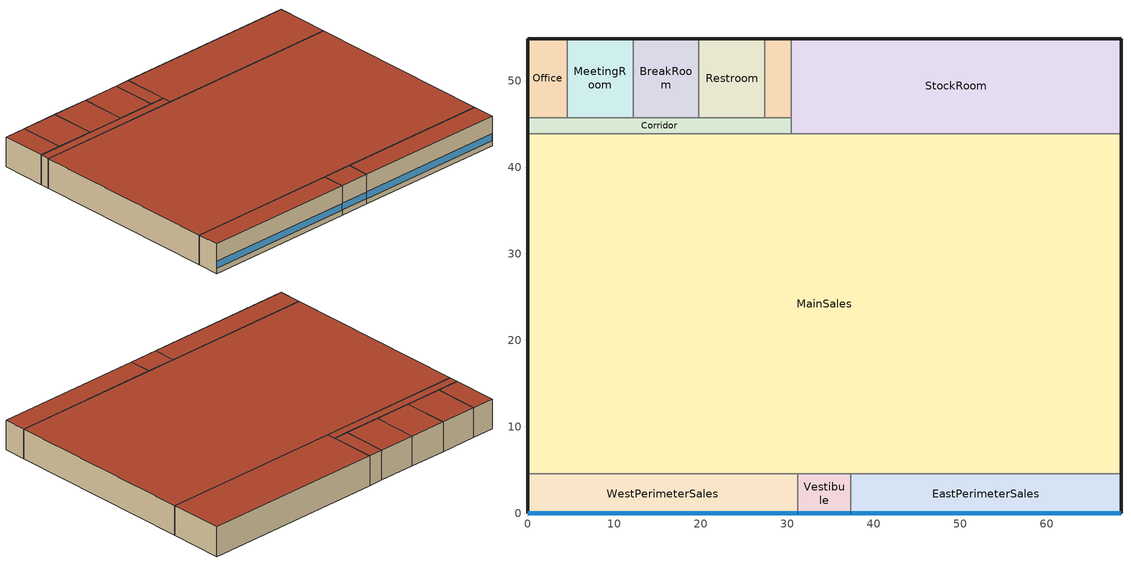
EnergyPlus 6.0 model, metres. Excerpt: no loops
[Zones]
Office
 floor ground (Unheated - 8in Slab with Carpet_Ext-slab): 4.57,54.86 4.57,45.72 0,45.72 0,54.86 z0
 wall outside (Steel-Framed_R-13_Ext-wall): 4.57,54.86 0,54.86 0,45.72 z0:6.1
 wall to MeetingRoom (Standard_Int-Wall): 4.57,45.72 4.57,54.86 z0:6.1
 wall to Corridor (Standard_Int-Wall): 0,45.72 4.57,45.72 z0:6.1
 roof outside (IEAD_R-15 ci_Roof): 4.57,45.72 4.57,54.86 0,54.86 0,45.72 z6.1
BreakRoom
 floor ground (Unheated - 8in Slab with Carpet_Ext-slab): 19.81,54.86 19.81,45.72 12.19,45.72 12.19,54.86 z0
 wall outside (Steel-Framed_R-13_Ext-wall): 19.81,54.86 12.19,54.86 z0:6.1
 wall to MeetingRoom (Standard_Int-Wall): 12.19,54.86 12.19,45.72 z0:6.1
 wall to Restroom (Standard_Int-Wall): 19.81,45.72 19.81,54.86 z0:6.1
 wall to Corridor (Standard_Int-Wall): 12.19,45.72 19.81,45.72 z0:6.1
 roof outside (IEAD_R-15 ci_Roof): 19.81,45.72 19.81,54.86 12.19,54.86 12.19,45.72 z6.1
WestPerimeterSales
 floor ground (Unheated - 8in Slab with Carpet_Ext-slab): 31.24,4.57 31.24,0 0,0 0,4.57 z0
 wall outside (Steel-Framed_R-13_Ext-wall): 0,4.57 0,0 31.24,0 z0:6.1
 wall to Vestibule (Standard_Int-Wall): 31.24,0 31.24,4.57 z0:6.1
 wall to MainSales (AIR-WALL): 31.24,4.57 0,4.57 z0:6.1
 window (std_window_UValue_3.237_SHGC_0.25_VT_0.318): 0.05,0 31.19,0 z1.1:2.45
 roof outside (IEAD_R-15 ci_Roof): 31.24,0 31.24,4.57 0,4.57 0,0 z6.1
Corridor
 floor ground (Unheated - 8in Slab with Carpet_Ext-slab): 30.48,45.72 30.48,43.89 0,43.89 0,45.72 z0
 wall outside (Steel-Framed_R-13_Ext-wall): 0,45.72 0,43.89 z0:6.1
 wall to MainSales (Standard_Int-Wall): 0,43.89 30.48,43.89 z0:6.1
 wall to Restroom (Standard_Int-Wall): 27.43,45.72 19.81,45.72 z0:6.1
 wall to MeetingRoom (Standard_Int-Wall): 12.19,45.72 4.57,45.72 z0:6.1
 wall to MechanicalRoom (Standard_Int-Wall): 30.48,45.72 27.43,45.72 z0:6.1
 wall to StockRoom (Standard_Int-Wall): 30.48,43.89 30.48,45.72 z0:6.1
 roof outside (IEAD_R-15 ci_Roof): 30.48,43.89 30.48,45.72 0,45.72 0,43.89 z6.1
EastPerimeterSales
 floor ground (Unheated - 8in Slab with Carpet_Ext-slab): 68.58,4.57 68.58,0 37.34,0 37.34,4.57 z0
 wall outside (Steel-Framed_R-13_Ext-wall): 37.34,0 68.58,0 68.58,4.57 z0:6.1
 wall to Vestibule (Standard_Int-Wall): 37.34,4.57 37.34,0 z0:6.1
 wall to MainSales (AIR-WALL): 68.58,4.57 37.34,4.57 z0:6.1
 window (std_window_UValue_3.237_SHGC_0.25_VT_0.318): 37.39,0 68.53,0 z1.1:2.45
 roof outside (IEAD_R-15 ci_Roof): 68.58,0 68.58,4.57 37.34,4.57 37.34,0 z6.1
Vestibule
 floor ground (Unheated - 8in Slab with Carpet_Ext-slab): 37.34,4.57 37.34,0 31.24,0 31.24,4.57 z0
 wall outside (Steel-Framed_R-13_Ext-wall): 31.24,0 37.34,0 z0:6.1
 wall to MainSales (Standard_Int-Wall): 37.34,4.57 31.24,4.57 z0:6.1
 window (std_window_UValue_3.237_SHGC_0.25_VT_0.318): 31.29,0 37.29,0 z1.1:2.45
 roof outside (IEAD_R-15 ci_Roof): 37.34,0 37.34,4.57 31.24,4.57 31.24,0 z6.1
StockRoom
 floor ground (Unheated - 8in Slab with Carpet_Ext-slab): 68.58,54.86 68.58,43.89 30.48,43.89 30.48,54.86 z0
 wall outside (Steel-Framed_R-13_Ext-wall): 68.58,43.89 68.58,54.86 30.48,54.86 z0:6.1
 wall to MainSales (Standard_Int-Wall): 30.48,43.89 68.58,43.89 z0:6.1
 wall to MechanicalRoom (Standard_Int-Wall): 30.48,54.86 30.48,45.72 z0:6.1
 roof outside (IEAD_R-15 ci_Roof): 68.58,43.89 68.58,54.86 30.48,54.86 30.48,43.89 z6.1
MainSales
 floor ground (Unheated - 8in Slab with Carpet_Ext-slab): 68.58,43.89 68.58,4.57 0,4.57 0,43.89 z0
 wall outside (Steel-Framed_R-13_Ext-wall): 68.58,4.57 68.58,43.89 / 0,43.89 0,4.57 z0:6.1
 roof outside (IEAD_R-15 ci_Roof): 68.58,4.57 68.58,43.89 0,43.89 0,4.57 z6.1
MeetingRoom
 floor ground (Unheated - 8in Slab with Carpet_Ext-slab): 12.19,54.86 12.19,45.72 4.57,45.72 4.57,54.86 z0
 wall outside (Steel-Framed_R-13_Ext-wall): 12.19,54.86 4.57,54.86 z0:6.1
 roof outside (IEAD_R-15 ci_Roof): 12.19,45.72 12.19,54.86 4.57,54.86 4.57,45.72 z6.1
Restroom
 floor ground (Unheated - 8in Slab with Carpet_Ext-slab): 27.43,54.86 27.43,45.72 19.81,45.72 19.81,54.86 z0
 wall outside (Steel-Framed_R-13_Ext-wall): 27.43,54.86 19.81,54.86 z0:6.1
 wall to MechanicalRoom (Standard_Int-Wall): 27.43,45.72 27.43,54.86 z0:6.1
 roof outside (IEAD_R-15 ci_Roof): 27.43,45.72 27.43,54.86 19.81,54.86 19.81,45.72 z6.1
MechanicalRoom
 floor ground (Unheated - 8in Slab with Carpet_Ext-slab): 30.48,54.86 30.48,45.72 27.43,45.72 27.43,54.86 z0
 wall outside (Steel-Framed_R-13_Ext-wall): 30.48,54.86 27.43,54.86 z0:6.1
 roof outside (IEAD_R-15 ci_Roof): 30.48,45.72 30.48,54.86 27.43,54.86 27.43,45.72 z6.1
[Building]
Retail_Low_Plug_Baseline: North Axis=0; Terrain=City; Loads Convergence Tolerance Value=0.04; Temperature Convergence Tolerance Value=0.2; Solar Distribution=FullExterior; Maximum Number of Warmup Days=25
[Site:Location]
USA NV-LAS VEGAS: Latitude {deg}=36.07; Longitude {deg}=-115.17; Time Zone {hr}=-8; Elevation {m}=664
[Site:GroundTemperature:BuildingSurface]
18.89, 18.889, 18.895, 20.344, 20.899, 20.929, 20.753, 20.826, 21.013, 20.868, 19.246, 18.923
[Site:WaterMainsTemperature]
Calculation Method=CORRELATION; Annual Average Outdoor Air Temperature {C}=19.48; Maximum Difference In Monthly Average Outdoor Air Temperatures {deltaC}=25.6
[SizingPeriod:DesignDay] Barometric Pressure {Pa}=93598; Rain {0-no,1-yes}=0; Snow on ground {0-no,1-yes}=0; Day of Month=21; Daylight Savings Time Indicator=0; Humidity Indicating Type=WetBulb
Name | Maximum Dry-Bulb Temperature {C} | Daily Temp Range {C} | Humidity Indicating Conditions at Maximum Dry-Bulb | Wind Speed {m/s} design conditions vs. traditional 6.71 m/s (15 mph) | Wind Direction {Degrees; N=0, S=180} | Clearness {0.0 to 1.1} | Month | Day Type | Wind Speed {m/s} design conditions vs. traditional 3.35 m/s (7mph)
LAS_VEGAS Ann Htg 99.6% Condns DB | -1.7 | 0 | -1.7 | 3.1 | 240 | 0 | 1 | WinterDesignDay
LAS_VEGAS Ann Clg .4% Condns DB=>MWB | 42.4 | 13.6 | 19.4 |  | 230 | 1 | 7 | SummerDesignDay | 5.3
LAS_VEGAS Ann Clg .4% Condns WB=>MDB | 34.7 | 13.6 | 21.9 |  | 230 | 1 | 7 | SummerDesignDay | 5.3
[WindowMaterial:Glazing] Optical Data Type=SpectralAverage; Thickness=0.003; Infrared Transmittance at Normal Incidence=0; Dirt Correction Factor for Solar and Visible Transmittance=1; Solar Diffusing=No
Name | Solar Transmittance at Normal Incidence | Front Side Solar Reflectance at Normal Incidence | Back Side Solar Reflectance at Normal Incidence | Visible Transmittance at Normal Incidence | Front Side Visible Reflectance at Normal Incidence | Back Side Visible Reflectance at Normal Incidence | Front Side Infrared Hemispherical Emissivity | Back Side Infrared Hemispherical Emissivity | Conductivity
Theoretical Glass [133] | 0.2442 | 0.7058 | 0.7058 | 0.3192 | 0.6308 | 0.6308 | 0.9 | 0.9 | 0.0199
Theoretical Glass [131] | 0.3832 | 0.5668 | 0.5668 | 0.495 | 0.455 | 0.455 | 0.9 | 0.9 | 0.0199
Theoretical Glass [132] | 0.4826 | 0.4674 | 0.4674 | 0.6216 | 0.3284 | 0.3284 | 0.9 | 0.9 | 0.0199
Theoretical Glass [128] | 0.3461 | 0.6039 | 0.6039 | 0.4573 | 0.4927 | 0.4927 | 0.999 | 0.999 | 299.383
[Material]
Name | Roughness | Thickness | Conductivity | Density | Specific Heat | Thermal Absorptance | Solar Absorptance | Visible Absorptance | Thickness {m} | Conductivity {W/m-K} | Density {kg/m3} | Specific Heat {J/kg-K}
Roof Membrane | VeryRough | 0.0095 | 0.16 | 1121.29 | 1460 | 0.9 | 0.7 | 0.7
Roof Insulation | MediumRough | 0.125 | 0.049 | 265 | 836.8 | 0.9 | 0.7 | 0.7
Metal Decking | MediumSmooth | 0.0015 | 45.006 | 7680 | 418.4 | 0.9 | 0.7 | 0.3
GP01 1/2 GYPSUM | Smooth | 0.0127 | 0.16 | 800 | 1090 | 0.9 | 0.7 | 0.5
Wall Insulation [1] | MediumRough | 0.0373 | 0.045 | 265 | 836.8 | 0.9 | 0.7 | 0.7
1/2IN Gypsum | Smooth | 0.0127 | 0.16 | 784.9 | 830 | 0.9 | 0.92 | 0.92
MAT-CC05 8 HW CONCRETE | Rough | 0.2032 | 1.311 | 2240 | 836.8 | 0.9 | 0.7 | 0.7
Floor Insulation [1] | MediumRough | 0.0464 | 0.045 | 265 | 836.8 | 0.9 | 0.7 | 0.7
METAL Door Medium 18Ga_1; METAL Door Medium 18Ga_2 | Smooth | 0.0013 | 45.3149 | 7833.03 | 502.08 | 0.8 | 0.5 | 0.5
Std Wood 6inch | MediumSmooth |  |  |  |  | 0.9 | 0.7 | 0.7 | 0.15 | 0.12 | 540 | 1210
Std AC02 | MediumSmooth |  |  |  |  | 0.9 | 0.7 | 0.2 | 0.0127 | 0.057 | 288 | 1339
Std MAT-CC05 4  MW CONCRETE | Rough |  |  |  |  | 0.9 | 0.7 | 0.2 | 0.1 | 0.858 | 1968 | 836.8
Std PW05 | MediumSmooth |  |  |  |  | 0.9 | 0.78 | 0.78 | 0.0191 | 0.115 | 545 | 1213
Std Steel_Brown_Regular | Smooth |  |  |  |  | 0.9 | 0.92 | 0.92 | 0.0015 | 44.9696 | 7689 | 418
[Material:NoMass]
Name | Roughness | Thermal Resistance {(m2-K)/W} | Thermal Absorptance | Solar Absorptance | Visible Absorptance | Thermal Resistance {m2-K/W}
MAT-SHEATH | Rough | 0.3626 | 0.9 | 0.7 | 0.7
CP02 CARPET PAD | VeryRough | 0.2165 | 0.9 | 0.7 | 0.8
AIR | Smooth | 0.2515 | 0.8 | 0.5 | 0.5
AIR [1] | Smooth | 0.1214 | 0.8 | 0.5 | 0.5
Std CP02 CARPET PAD | VeryRough |  | 0.9 | 0.7 | 0.8 | 0.21648
MAT-AIR-WALL | Rough |  | 0.9 | 0.7 |  | 0.207949
Std Opaque Door panel_con; Std Opaque Door panel_semi | MediumRough |  | 0.9 | 0.7 | 0.7 | 0.12327
Std Overhead Door Panel | MediumRough |  | 0.9 | 0.7 | 0.7 | 0.255345
[Construction]
InteriorFurnishings: Std Wood 6inch
INT-FLOOR-UNDERSIDE: Std CP02 CARPET PAD, Std MAT-CC05 4  MW CONCRETE
INT-FLOOR-SLAB: Std MAT-CC05 4  MW CONCRETE
DropCeiling: Std AC02
Sloped_Metal_Roof: Std Steel_Brown_Regular, Std PW05
Gable_Wall: Std PW05
AIR-WALL: MAT-AIR-WALL
Std Swinging Door_con: Std Opaque Door panel_con
Std Swinging Door_semi: Std Opaque Door panel_semi
Std Overhead Door: Std Overhead Door Panel
std_window_UValue_3.237_SHGC_0.25_VT_0.318: Theoretical Glass [133]
std_window_UValue_3.237_SHGC_0.39_VT_0.495; std_window_UValue_3.237_SHGC_0.39_VT_0.495_west: Theoretical Glass [131]
std_window_UValue_3.237_SHGC_0.49_VT_0.622: Theoretical Glass [132]
std_window_UValue_6.922_SHGC_0.36_VT_0.457: Theoretical Glass [128]
IEAD_R-15 ci_Roof: Roof Membrane, Roof Insulation, Metal Decking
Standard_Int-Wall: GP01 1/2 GYPSUM, GP01 1/2 GYPSUM
Steel-Framed_R-13_Ext-wall: MAT-SHEATH, Wall Insulation [1], 1/2IN Gypsum
Unheated - 8in Slab with Carpet_Ext-slab: MAT-CC05 8 HW CONCRETE, CP02 CARPET PAD
Mass_R-6.3 ci_ExposedFloor: Floor Insulation [1], MAT-CC05 8 HW CONCRETE, CP02 CARPET PAD
Swinging_NR_door: METAL Door Medium 18Ga_1, AIR, METAL Door Medium 18Ga_2
Non-Swinging_NR_door: METAL Door Medium 18Ga_1, AIR [1], METAL Door Medium 18Ga_2
[ComponentCost:LineItem] Line Item Type=Construction
Name | Item | Cost per Area {$/m2} | Cost per Area
Interior Furnishings | InteriorFurnishings | 1
Interior Floor | INT-FLOOR-UNDERSIDE | 15
Interior Floor Slab | INT-FLOOR-SLAB | 35
Drop Ceiling | DropCeiling | 10
Sloped Metal Roof | Sloped_Metal_Roof | 1
Gable Wall | Gable_Wall | 1
Air Wall | AIR-WALL | 1
Swinging Door Conditioned | Std Swinging Door_con | 1
Swinging Door Semi-conditioned | Std Swinging Door_semi | 1
Overhead Door | Std Overhead Door | 1
south:std_window_UValue_3.237_SHGC_0.25_VT_0.318 | std_window_UValue_3.237_SHGC_0.25_VT_0.318 |  | 243.623
east:std_window_UValue_3.237_SHGC_0.39_VT_0.495 | std_window_UValue_3.237_SHGC_0.39_VT_0.495 |  | 215.97
north:std_window_UValue_3.237_SHGC_0.49_VT_0.622 | std_window_UValue_3.237_SHGC_0.49_VT_0.622 |  | 209.729
west:std_window_UValue_3.237_SHGC_0.39_VT_0.495_west | std_window_UValue_3.237_SHGC_0.39_VT_0.495_west |  | 215.97
SkylightConst:std_window_UValue_6.922_SHGC_0.36_VT_0.457 | std_window_UValue_6.922_SHGC_0.36_VT_0.457 |  | 205.748
roofs:IEAD_R-15 ci_Roof | IEAD_R-15 ci_Roof |  | 34.3904
int-walls:Standard_Int-Wall | Standard_Int-Wall |  | 1
ext-walls:Steel-Framed_R-13_Ext-wall | Steel-Framed_R-13_Ext-wall |  | 38.211
ext-slab:Unheated - 8in Slab with Carpet_Ext-slab | Unheated - 8in Slab with Carpet_Ext-slab |  | 24.86
exposed-floor:Mass_R-6.3 ci_ExposedFloor | Mass_R-6.3 ci_ExposedFloor |  | 32.9966
door:Swinging_NR_door | Swinging_NR_door |  | 1
non-swinging-door:Non-Swinging_NR_door | Non-Swinging_NR_door |  | 1
[Zone] Type=1; Multiplier=1; Ceiling Height=AutoCalculate; Part of Total Floor Area=Yes
Name | Volume
Office | 254.8516
BreakRoom; MeetingRoom; Restroom | 424.7527
WestPerimeterSales; EastPerimeterSales | 870.743
Corridor | 339.8022
Vestibule; MechanicalRoom | 169.9011
StockRoom | 2548.52
MainSales | 16437.9
[InternalMass] Construction=InteriorFurnishings
Name | Zone | Surface Area
Office Internal Mass | Office | 83.6127
BreakRoom Internal Mass | BreakRoom | 139.3546
WestPerimeterSales Internal Mass | WestPerimeterSales | 285.6768
Corridor Internal Mass | Corridor | 111.4836
EastPerimeterSales Internal Mass | EastPerimeterSales | 285.6768
Vestibule Internal Mass | Vestibule | 55.7418
StockRoom Internal Mass | StockRoom | 836.1274
MainSales Internal Mass | MainSales | 5393.02
MeetingRoom Internal Mass | MeetingRoom | 139.3546
Restroom Internal Mass | Restroom | 139.3546
MechanicalRoom Internal Mass | MechanicalRoom | 55.7418
[ZoneInfiltration:DesignFlowRate] Schedule=INFIL_SCH; Design Volume Flow Rate Calculation Method=Flow/ExteriorWallArea; Flow per Exterior Surface Area {m3/s/m2}=0.000302; Constant Term Coefficient=1; Temperature Term Coefficient=0; Velocity Term Coefficient=0; Velocity Squared Term Coefficient=0
Name | Zone
Office_Infiltration | Office
BreakRoom_Infiltration | BreakRoom
WestPerimeterSales_Infiltration | WestPerimeterSales
Corridor_Infiltration | Corridor
EastPerimeterSales_Infiltration | EastPerimeterSales
Vestibule_Infiltration | Vestibule
StockRoom_Infiltration | StockRoom
MainSales_Infiltration | MainSales
MeetingRoom_Infiltration | MeetingRoom
Restroom_Infiltration | Restroom
MechanicalRoom_Infiltration | MechanicalRoom
[People] Schedule=BLDG_OCC_SCH; Number of People Calculation Method=People; Fraction Radiant=0.3; User Specified Sensible Fraction=AUTOCALCULATE; Activity Level Schedule=ACTIVITY_SCH; Carbon Dioxide Generation Rate {m3/s-W}=3.82E-8; Enable ASHRAE 55 Comfort Warnings=No; MRT Calculation=ZoneAveraged; Work Efficiency Schedule=WORK_EFF_SCH; Clothing Schedule=CLOTHING_SCH; Air Velocity Schedule=AIR_VELO_SCH; Thermal Comfort Report=FANGER
Name | Zone | Number of People
Office People | Office | 2.2492
BreakRoom People | BreakRoom | 52.5018
WestPerimeterSales People | WestPerimeterSales | 9.2274
EastPerimeterSales People | EastPerimeterSales | 9.2274
Vestibule People | Vestibule | 1.8005
StockRoom People | StockRoom | 14.9667
MainSales People | MainSales | 174.1946
MeetingRoom People | MeetingRoom | 37.5003
Restroom People | Restroom | 4.5012
[Lights] Schedule=BLDG_LIGHT_SCH; Design Level Calculation Method=LightingLevel; Return Air Fraction=0; Fraction Visible=0.2; Fraction Replaceable=1; Return Air Fraction is Calculated from Plenum Temperature=No
Name | Zone | Design Level {W} | Fraction Radiant
Office_Lights | Office | 494.9874 | 0.37
BreakRoom_Lights | BreakRoom | 607.5859 | 0.37
WestPerimeterSales_Lights | WestPerimeterSales | 5150.75 | 0.42
Corridor_Lights | Corridor | 299.891 | 0.37
EastPerimeterSales_Lights | EastPerimeterSales | 5150.75 | 0.42
Vestibule_Lights | Vestibule | 149.9455 | 0.37
StockRoom_Lights | StockRoom | 3599.53 | 0.42
MainSales_Lights | MainSales | 97236.2 | 0.42
MeetingRoom_Lights | MeetingRoom | 877.237 | 0.37
Restroom_Lights | Restroom | 675.1728 | 0.37
MechanicalRoom_Lights | MechanicalRoom | 450.1152 | 0.37
[ElectricEquipment] Schedule=BLDG_EQUIP_SCH; Design Level Calculation Method=EquipmentLevel; Fraction Latent=0; Fraction Radiant=0.5; Fraction Lost=0
Name | Zone | Design Level {W}
Office_PlugMisc_Equip | Office | 337.3774
BreakRoom_PlugMisc_Equip | BreakRoom | 1950.27
WestPerimeterSales_PlugMisc_Equip | WestPerimeterSales | 615.6336
EastPerimeterSales_PlugMisc_Equip | EastPerimeterSales | 615.6336
StockRoom_PlugMisc_Equip | StockRoom | 3373.77
MainSales_PlugMisc_Equip | MainSales | 11622
MeetingRoom_PlugMisc_Equip | MeetingRoom | 562.2956
Restroom_PlugMisc_Equip | Restroom | 75.2515
[Exterior:Lights]
Exterior Facade Lighting: Schedule=ALWAYS_ON; Design Level=15187.5; Control Option=AstronomicalClock
[UtilityCost:Tariff]
Name | Output Meter | Conversion Factor Choice | Time of Use Period Schedule | Season Schedule | Demand Window Length | Monthly Charge or Variable | Group
NevadaPower_LGS-3_LargeGeneral | ElectricityNet:Facility | kWh | NevadaPowTOUSched | NevadaPowSeasonsSched | HalfHour | 184 | Comm Elect
NevadaPower_LGS-2_LargeGeneral | ElectricityNet:Facility | kWh | NevadaPowTOUSched | NevadaPowSeasonsSched | HalfHour | 179 | Comm Elect
NevadaPower_LGS-1_LargeGeneral | ElectricityNet:Facility | kWh |  |  | HalfHour | 15.7 | Comm Elect
NevadaPower_GS_GeneralService | ElectricityNet:Facility | kWh |  |  | HalfHour | 11 | Comm Elect
NV_EIAMonthlyRateGas | Gas:Facility | MCF |  |  |  | 0 | Comm Gas
[UtilityCost:Charge:Simple]
Name | Charge Variable | Tariff | Source Variable | Season | Category Variable | Cost per Unit Value or Variable
 | SummerPeakEnergyCharge | NevadaPower_LGS-3_LargeGeneral | PeakEnergy | Summer | EnergyCharges | 0.0858
 | SummerOffPeakEnergyCharge | NevadaPower_LGS-3_LargeGeneral | OffPeakEnergy | Summer | EnergyCharges | 0.0484
 | SummerShoulderEnergyCharge | NevadaPower_LGS-3_LargeGeneral | ShoulderEnergy | Summer | EnergyCharges | 0.0706
 | WinterEnergyCharge | NevadaPower_LGS-3_LargeGeneral | totalEnergy | Winter | EnergyCharges | 0.04925
 | DeferredAccountingEnergyCharge | NevadaPower_LGS-3_LargeGeneral | totalEnergy | Annual | EnergyCharges | 0.0128
 | FacilitiesDemandCharge | NevadaPower_LGS-3_LargeGeneral | totalDemand | Annual | DemandCharges | 2.94
 | WinterDemandCharge | NevadaPower_LGS-3_LargeGeneral | totalDemand | Winter | DemandCharges | 0.5
 | SummerOnPeakDemandCharge | NevadaPower_LGS-3_LargeGeneral | PeakDemand | Summer | DemandCharges | 8.36
 | SummerShoulderDemandCharge | NevadaPower_LGS-3_LargeGeneral | ShoulderDemand | Summer | DemandCharges | 0.43
 | TaxofSixPtfivePercent | NevadaPower_LGS-3_LargeGeneral | SubTotal | Annual | Taxes | 0.065
 | SummerPeakEnergyCharge | NevadaPower_LGS-2_LargeGeneral | PeakEnergy | Summer | EnergyCharges | 0.0889
 | SummerOffPeakEnergyCharge | NevadaPower_LGS-2_LargeGeneral | OffPeakEnergy | Summer | EnergyCharges | 0.0502
 | SummerShoulderEnergyCharge | NevadaPower_LGS-2_LargeGeneral | ShoulderEnergy | Summer | EnergyCharges | 0.0725
 | WinterEnergyCharge | NevadaPower_LGS-2_LargeGeneral | totalEnergy | Winter | EnergyCharges | 0.0509
 | DeferredAccountingEnergyCharge | NevadaPower_LGS-2_LargeGeneral | totalEnergy | Annual | EnergyCharges | 0.0128
 | FacilitiesDemandCharge | NevadaPower_LGS-2_LargeGeneral | totalDemand | Annual | DemandCharges | 2.74
 | WinterDemandCharge | NevadaPower_LGS-2_LargeGeneral | totalDemand | Winter | DemandCharges | 0.25
 | SummerOnPeakDemandCharge | NevadaPower_LGS-2_LargeGeneral | PeakDemand | Summer | DemandCharges | 7.16
 | SummerShoulderDemandCharge | NevadaPower_LGS-2_LargeGeneral | ShoulderDemand | Summer | DemandCharges | 0.39
 | TaxofSixPtfivePercent | NevadaPower_LGS-2_LargeGeneral | SubTotal | Annual | Taxes | 0.065
 | AnnualElectConsumpCharge | NevadaPower_LGS-1_LargeGeneral | totalEnergy | Annual | EnergyCharges | 0.0646
 | AnnualDefferredAccountingCharge | NevadaPower_LGS-1_LargeGeneral | totalEnergy | Annual | EnergyCharges | 0.0128
 | AnnualFacilitiesDemandCharge | NevadaPower_LGS-1_LargeGeneral | totalDemand | Annual | DemandCharges | 3.77
 | AnnualDemandCharge | NevadaPower_LGS-1_LargeGeneral | totalDemand | Annual | DemandCharges | 1.1
 | TaxofSixPtfivePercent | NevadaPower_LGS-1_LargeGeneral | SubTotal | Annual | Taxes | 0.065
 | AnnualElectConsumpCharge | NevadaPower_GS_GeneralService | totalEnergy | Annual | EnergyCharges | 0.0783
 | AnnualDefferredAccountingCharge | NevadaPower_GS_GeneralService | totalEnergy | Annual | EnergyCharges | 0.0128
 | TaxofSixPtfivePercent | NevadaPower_GS_GeneralService | SubTotal | Annual | Taxes | 0.065
 | MonthlyRateGasCharge | NV_EIAMonthlyRateGas | totalEnergy | Annual | EnergyCharges | NV_MonthlyGasRates
 | TaxofSixPtfivePercent | NV_EIAMonthlyRateGas | SubTotal | Annual | Taxes | 0.065
[UtilityCost:Qualify] Season=Annual; Threshold Test=Count
Name | Tariff | Variable | Qualify Type | Threshold Value or Variable | Number of Months
MinDemand1000kw | NevadaPower_LGS-3_LargeGeneral | TotalDemand | Minimum | 1000 | 12
MinEnergy3500kwh | NevadaPower_LGS-3_LargeGeneral | TotalEnergy | Minimum | 3500 | 12
MinDemand300kw | NevadaPower_LGS-2_LargeGeneral | TotalDemand | Minimum | 300 | 12
MinEnergy3500kwh | NevadaPower_LGS-2_LargeGeneral | TotalEnergy | Minimum | 3500 | 12
MaxDemand1000kw | NevadaPower_LGS-2_LargeGeneral | TotalDemand | Maximum | 1000 | 1
MaxDemand300kw | NevadaPower_LGS-1_LargeGeneral | TotalDemand | Maximum | 300 | 1
MinEnergy3500kwh | NevadaPower_LGS-1_LargeGeneral | TotalEnergy | Minimum | 3500 | 12
MaxDemand300kw | NevadaPower_GS_GeneralService | TotalDemand | Maximum | 300 | 1
MaxEnergy3500kwh | NevadaPower_GS_GeneralService | TotalEnergy | Maximum | 3500 | 1
[UtilityCost:Variable]
NV_MonthlyGasRates: Tariff=NV_EIAMonthlyRateGas; Variable Type=Currency; January Value=7.51; February Value=7.65; March Value=7.82; April Value=7.88; May Value=7.78; June Value=8.22; July Value=8.87; August Value=9.26; September Value=9.02; October Value=9.31; November Value=7.45; December Value=7.24
[Schedule:Compact]
Bldg_Occ_Sch: Fraction, Through: 11/30, For: Weekdays, Until: 06:00, 0, Until: 08:00, 0.125, Until: 09:00, 0.375, Until: 11:00, 0.5, Until: 13:00, 0.625, Until: 17:00, 0.5, Until: 19:00, 0.625, Until: 21:00, 0.5, Until: 22:00, 0.375, Until: 24:00, 0.125, For: Saturday, Until: 06:00, 0, Until: 08:00, 0.125, Until: 09:00, 0.375, Until: 11:00, 0.5, Until: 19:00, 0.625, Until: 21:00, 0.5, Until: 22:00, 0.375, Until: 24:00, 0.125, For: Sunday, Until: 06:00, 0, Until: 08:00, 0.125, Until: 09:00, 0.375, Until: 11:00, 0.5, Until: 17:00, 0.625, Until: 19:00, 0.5, Until: 20:00, 0.375, Until: 22:00, 0.125, Until: 24:00, 0, For: SummerDesignDay, Until: 24:00, 1, For: WinterDesignDay, Until: 24:00, 0, For: AllOtherDays, Until: 24:00, 0, Through: 12/31, For: Weekdays, Until: 06:00, 0, Until: 08:00, 0.25, Until: 09:00, 0.5, Until: 11:00, 0.75, Until: 13:00, 1, Until: 17:00, 0.75, Until: 19:00, 1, Until: 21:00, 0.75, Until: 22:00, 0.5, Until: 24:00, 0.25, For: Saturday, Until: 06:00, 0, Until: 08:00, 0.25, Until: 09:00, 0.5, Until: 11:00, 0.75, Until: 19:00, 1, Until: 21:00, 0.75, Until: 22:00, 0.5, Until: 24:00, 0.25, For: Sunday, Until: 06:00, 0, Until: 08:00, 0.25, Until: 09:00, 0.5, Until: 11:00, 0.75, Until: 17:00, 1, Until: 19:00, 0.75, Until: 20:00, 0.5, Until: 22:00, 0.25, Until: 24:00, 0, For: SummerDesignDay, Until: 24:00, 1, For: WinterDesignDay, Until: 24:00, 0, For: AllOtherDays, Until: 24:00, 0
Infil_Sch: Fraction, Through: 12/31, For: Weekdays Saturday, Until: 06:00, 1, Until: 24:00, 0.5, For: Sunday, Until: 06:00, 1, Until: 22:00, 0.5, Until: 24:00, 1, For: SummerDesignDay, Until: 06:00, 1, Until: 24:00, 0.5, For: WinterDesignDay, Until: 06:00, 1, Until: 24:00, 0.5, For: AllOtherDays, Until: 24:00, 1
Always_On: Fraction, Through: 12/31, For: AllDays, Until: 24:00, 1
Activity_Sch: Any Number, Through: 12/31, For: AllDays, Until: 24:00, 120
Work_Eff_Sch: Fraction, Through: 12/31, For: AllDays, Until: 24:00, 0
Air_Velo_Sch: Any Number, Through: 12/31, For: AllDays, Until: 24:00, 0.2
Clothing_Sch: Any Number, Through: 04/30, For: AllDays, Until: 24:00, 1, Through: 09/30, For: AllDays, Until: 24:00, 0.5, Through: 12/31, For: AllDays, Until: 24:00, 1
NevadaPowSeasonsSched: Through: 5/31, For: AllDays, Until: 24:00, 1, Through: 9/30, For: AllDays, Until: 24:00, 3, Through: 12/31, For: AllDays, Until: 24:00, 1
NevadaPowTOUSched: Through: 12/31, For: AllDays, Until: 10:00, 3, Until: 13:00, 2, Until: 19:00, 1, Until: 22:00, 2, Until: 24:00, 3
Bldg_Light_Sch: Fraction, Through: 12/31, For: Weekdays Saturday, Until: 06:00, 0.1, Until: 09:00, 0.5, Until: 21:00, 0.9, Until: 24:00, 0.5, For: Sunday, Until: 06:00, 0.1, Until: 09:00, 0.5, Until: 19:00, 0.9, Until: 22:00, 0.5, Until: 24:00, 0.1, For: SummerDesignDay, Until: 24:00, 1, For: WinterDesignDay, Until: 24:00, 0, For: AllOtherDays, Until: 24:00, 0
Bldg_Equip_Sch: Fraction, Through: 12/31, For: Weekdays Saturday, Until: 06:00, 0.4, Until: 09:00, 0.6, Until: 21:00, 0.9, Until: 24:00, 0.6, For: Sunday, Until: 06:00, 0.4, Until: 09:00, 0.6, Until: 19:00, 0.9, Until: 22:00, 0.6, Until: 24:00, 0.4, For: SummerDesignDay, Until: 24:00, 1, For: WinterDesignDay, Until: 24:00, 0, For: AllOtherDays, Until: 24:00, 0
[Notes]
Start SimMetaData
WeatherFileName=USA_NV_Las.Vegas_TMY2.epw
RoofConstruction=Insulation Entirely Above Deck
ExtWallConstruction=Steel-Framed
End SimMetaData
Number of Zones: 11
US National Holidays
